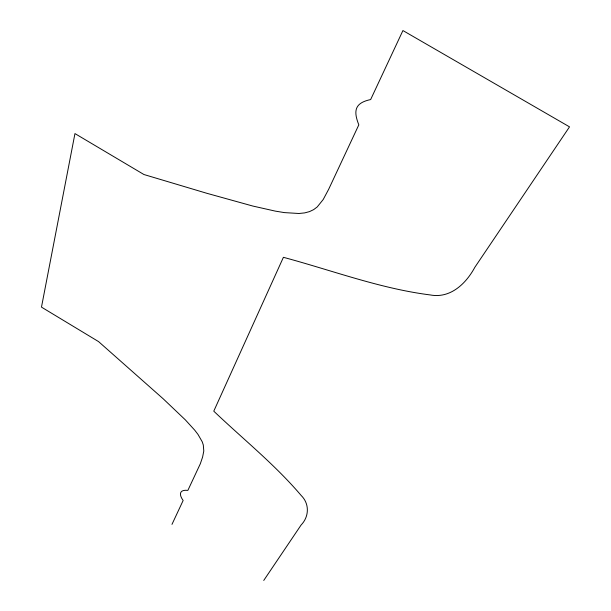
<?xml version="1.0" encoding="UTF-8"?>
<svg xmlns="http://www.w3.org/2000/svg" width="611" height="611" viewBox="0 0 611 611"><rect width="100%" height="100%" fill="white"/><g stroke="black" fill="none" stroke-linecap="round" stroke-linejoin="round"><path stroke-width="0.92" d="M171.974 524.375L183.155 500.47C178.695 494.452 179.344 489.396 187.867 490.389L200.324 463.764L202.6 457.051L203.791 451.01L203.295 444.976L202.21 441.753L197.987 434.421L194.695 430.136L185.347 419.872L163.19 398.792L98.562 341.595L41.479 307.127L74.954 133.588L143.936 174.525L206.824 193.29L252.839 206.052L275.301 211.116L284.405 212.605L298.955 213.491L304.668 212.895L309.525 211.605L313.657 209.626L317.224 206.946L323.204 199.514L328.68 189.257L358.825 124.843C353.196 110.759 354.777 102.908 370.648 99.562L402.924 30.55L569.521 126.859L474.846 267.29C466.04 283.634 450.368 298.771 430.197 294.93C379.958 288.56 332.117 270.383 283.405 257.315L213.774 411.157C243.018 439.049 274.897 464.536 301.124 495.429C309.64 503.708 309.219 516.639 301.139 524.964L263.738 580.45"/></g></svg>
